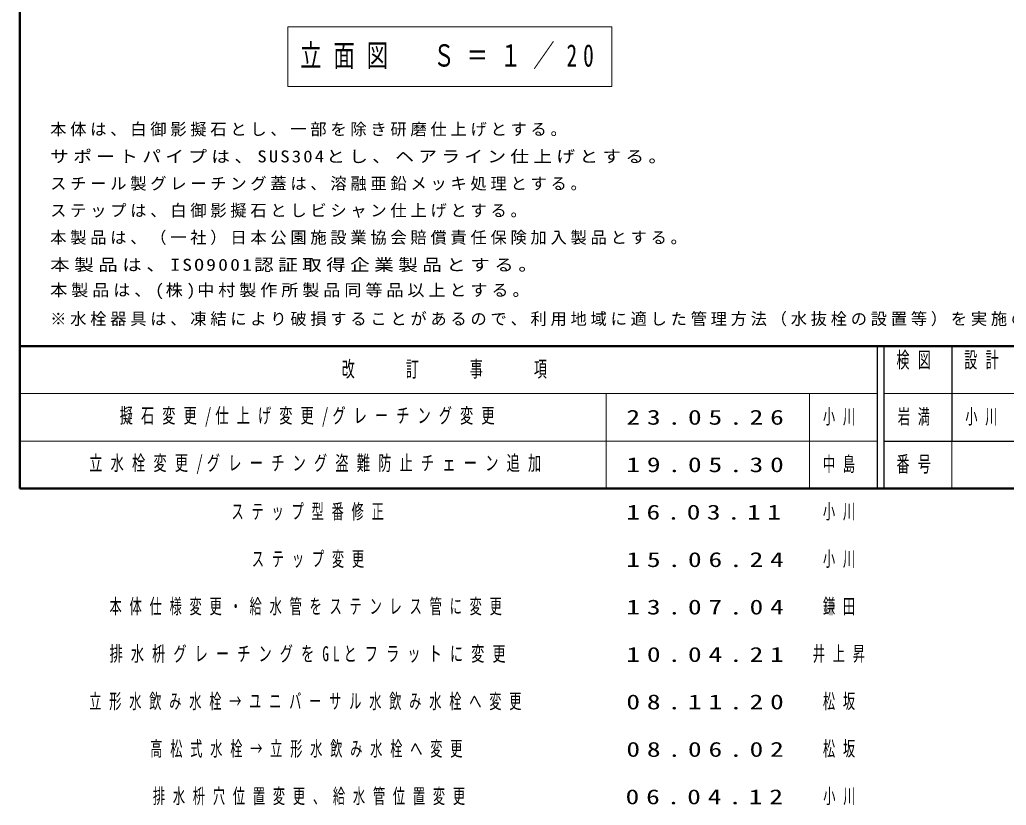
# Model space of a CAD drawing. Units: millimetres on the paper, scale 1:20. Extents: x -365 to 0, y -47 to 257.
# Drawn here: x -365 to -219.5, y -46.7 to 69.2 of the extents above; entities that cross this region are included whole.
import ezdxf

# ---------------------------------------------------------------- set-up
doc = ezdxf.new("R2010")
doc.units = ezdxf.units.MM
doc.layers.add('1_20', color=7, linetype='Continuous', lineweight=25)
doc.layers.add('NAKAMURA図枠', color=7, linetype='Continuous', lineweight=13)
doc.layers.add('99', color=7, linetype='Continuous')
doc.layers.add('CLASS1', color=7, linetype='Continuous')
doc.styles.add('ＭＳ ゴシック', font='')
doc.styles.get('ＭＳ ゴシック').set_extended_font_data('MS Gothic')

msp = doc.modelspace()

# ---------------------------------------------------------------- linework, layer by layer
at = {"layer": '1_20', "lineweight": 13}
for p, q in [((-325.434, 68.108), (-325.434, 59.308)), ((-277.634, 68.108), (-325.434, 68.108)), ((-277.634, 59.308), (-277.634, 68.108)), ((-325.434, 59.308), (-277.634, 59.308))]:
    msp.add_line(p, q, dxfattribs=at)
at = {"layer": 'NAKAMURA図枠', "lineweight": 50}
for p, q in [((-365, 257), (-365, 0)), ((-365, 21), (0, 21)), ((-365, 0), (0, 0))]:
    msp.add_line(p, q, dxfattribs=at)
at = {"layer": 'NAKAMURA図枠', "lineweight": 25}
for p, q in [((-238.5, 21), (-238.5, 0)), ((-237.5, 21), (-237.5, 0)), ((-227.5, 21), (-227.5, 7)), ((-237.5, 7), (0, 7))]:
    msp.add_line(p, q, dxfattribs=at)
at = {"layer": 'NAKAMURA図枠'}
for p, q in [((-365, 14), (-238.5, 14)), ((-278.5, 14), (-278.5, 0)), ((-248.5, 14), (-248.5, 0)), ((-237.5, 14), (-182.5, 14)), ((-365, 7), (-238.5, 7)), ((-227.5, 7), (-227.5, 0))]:
    msp.add_line(p, q, dxfattribs=at)

# ---------------------------------------------------------------- texts
at = {"layer": '1_20', "insert": (-301.534, 63.708), "char_height": 3.299, "attachment_point": 5, "style": 'ＭＳ ゴシック'}
msp.add_mtext('\\T1.56;\\W0.7;立面図\u3000Ｓ＝１／20', dxfattribs=at)
at = {"layer": '99', "char_height": 2.199, "style": 'ＭＳ ゴシック'}
for s, insert, attachment_point in [('\\T1.61;\\W0.65;擬石変更/仕上げ変更/グレーチング変更', (-350.25, 10.5), 4), ('\\T1.64;\\W0.6;小川', (-246.5, 10.5), 4), ('\\T1.64;\\W0.6;岩満', (-232.5, 10.5), 5), ('\\T1.64;\\W0.6;小川', (-225.5, 10.5), 4), ('\\T1.5;\\W1.35;23.05.26', (-275.5, 10.5), 4), ('\\T1.62;\\W0.65;立水栓変更/グレーチング盗難防止チェーン追加', (-354.75, 3.5), 4), ('\\T1.5;\\W1.35;19.05.30', (-275.5, 3.5), 4), ('\\T1.64;\\W0.6;中島', (-246.5, 3.5), 4), ('\\T1.64;\\W0.6;ステップ型番修正', (-333.75, -3.5), 4), ('\\T1.47;\\W1.35;16.03.11', (-275.5, -3.5), 4), ('\\T1.64;\\W0.6;小川', (-246.5, -3.5), 4), ('\\T1.64;\\W0.6;ステップ変更', (-330.75, -10.5), 4), ('\\T1.5;\\W1.35;15.06.24', (-275.5, -10.5), 4), ('\\T1.64;\\W0.6;小川', (-246.5, -10.5), 4), ('\\T1.64;\\W0.6;本体仕様変更・給水管をステンレス管に変更', (-351.75, -17.5), 4), ('\\T1.64;\\W0.6;鎌田', (-246.5, -17.5), 4), ('\\T1.5;\\W1.35;13.07.04', (-275.5, -17.5), 4), ('\\T1.61;\\W0.65;排水枡グレーチングをGLとフラットに変更', (-351.75, -24.5), 4), ('\\T1.64;\\W0.6;井上昇', (-248, -24.5), 4), ('\\T1.5;\\W1.35;10.04.21', (-275.5, -24.5), 4), ('\\T1.64;\\W0.6;立形水飲み水栓→ユニバーサル水飲み水栓へ変更', (-354.75, -31.5), 4), ('\\T1.5;\\W1.35;08.11.20', (-275.5, -31.5), 4), ('\\T1.64;\\W0.6;松坂', (-246.5, -31.5), 4), ('\\T1.64;\\W0.6;高松式水栓→立形水飲み水栓へ変更', (-345.75, -38.5), 4), ('\\T1.5;\\W1.35;08.06.02', (-275.5, -38.5), 4), ('\\T1.64;\\W0.6;松坂', (-246.5, -38.5), 4), ('\\T1.64;\\W0.6;排水枡穴位置変更、給水管位置変更', (-321.75, -45.5), 5), ('\\T1.5;\\W1.35;06.04.12', (-263.5, -45.5), 5), ('\\T1.64;\\W0.6;小川', (-243.5, -45.5), 5)]:
    msp.add_mtext(s, dxfattribs=dict(at, insert=insert, attachment_point=attachment_point))
at = {"layer": 'CLASS1', "char_height": 1.76, "attachment_point": 7, "style": 'ＭＳ ゴシック'}
for s, insert in [('\\T1.23;本体は、白御影擬石とし、一部を除き研磨仕上げとする。', (-360.507, 51.934)), ('\\T1.23;\\W1.15;サポートパイプは、SUS304とし、ヘアライン仕上げとする。', (-360.507, 47.934)), ('\\T1.23;スチール製グレーチング蓋は、溶融亜鉛メッキ処理とする。', (-360.507, 43.934)), ('\\T1.23;ステップは、白御影擬石としビシャン仕上げとする。', (-360.507, 39.934)), ('\\T1.23;本製品は、（一社）日本公園施設業協会賠償責任保険加入製品とする。', (-360.507, 35.934)), ('\\T1.23;\\W1.2;本製品は、ISO9001認証取得企業製品とする。', (-360.507, 31.934)), ('\\T1.23;\\W1.05;本製品は、(株)中村製作所製品同等品以上とする。', (-360.507, 27.934)), ('\\T1.23;※水栓器具は、凍結により破損することがあるので、利用地域に適した管理方法（水抜栓の設置等）を実施のこと。', (-360.507, 23.934))]:
    msp.add_mtext(s, dxfattribs=dict(at, insert=insert))
at = {"layer": 'NAKAMURA図枠', "char_height": 2.346, "style": 'ＭＳ ゴシック'}
for s, insert, attachment_point in [('\\T1.64;\\W0.6;検図', (-232.5, 20.167), 2), ('\\T1.64;\\W0.6;設計', (-222.5, 20.167), 2), ('\\T1.64;\\W0.6;改\u3000\u3000訂\u3000\u3000事\u3000\u3000項', (-301.75, 17.5), 5), ('\\T1.64;\\W0.6;番号', (-232.5, 3.5), 5)]:
    msp.add_mtext(s, dxfattribs=dict(at, insert=insert, attachment_point=attachment_point))

doc.saveas('drawing.dxf')
